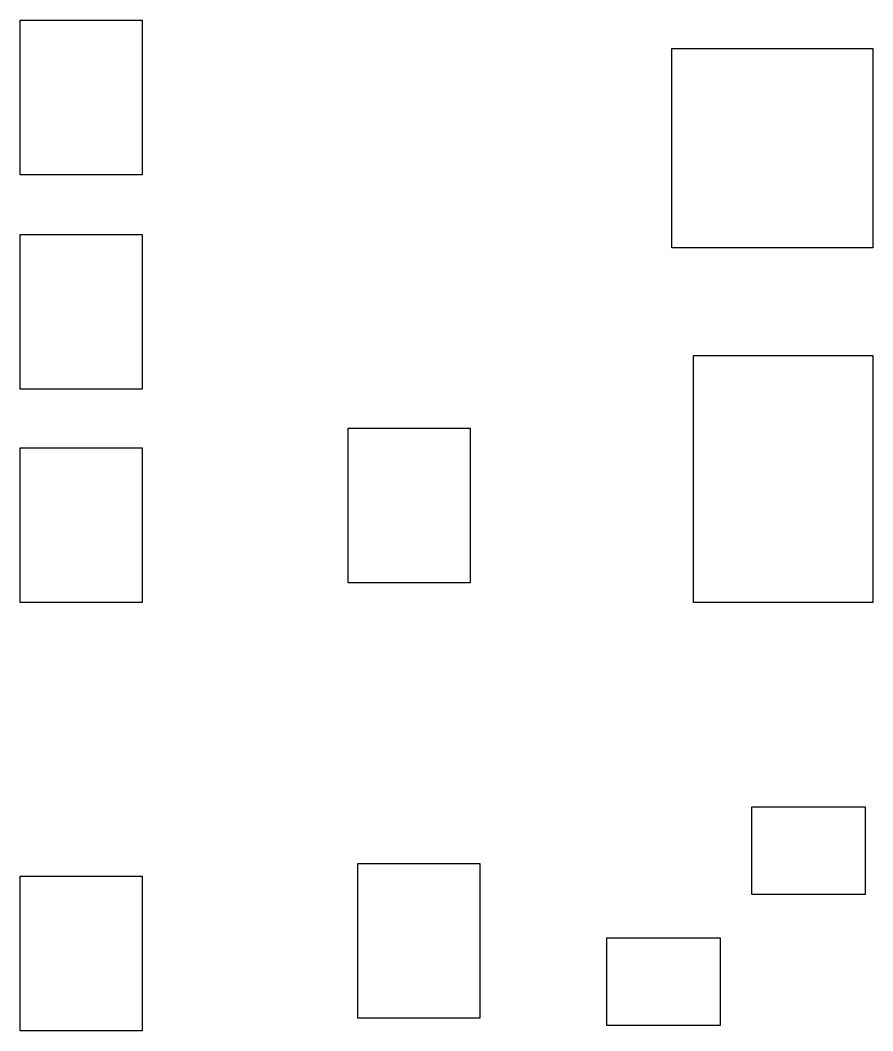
# Model space of a CAD drawing. Extents: x 3.6 to 29.2, y 0.8 to 31.2.
import ezdxf

# ---------------------------------------------------------------- set-up
doc = ezdxf.new("R2010")
doc.units = 0
doc.layers.add('Ebene_1', color=7, linetype='CONTINUOUS')

msp = doc.modelspace()

# ---------------------------------------------------------------- linework, layer by layer
at = {"layer": 'Ebene_1', "color": 7}
for points in [[(3.583756, 31.16), (7.252783, 31.16), (7.252783, 26.509121), (3.583756, 26.509121)], [(23.183205, 30.31), (29.229348, 30.31), (29.229348, 24.315534), (23.183205, 24.315534)], [(3.583756, 24.72), (7.252783, 24.72), (7.252783, 20.069121), (3.583756, 20.069121)], [(23.837681, 21.08), (29.229347, 21.08), (29.229347, 13.649328), (23.837681, 13.649328)], [(13.44976, 18.89), (17.118787, 18.89), (17.118787, 14.239121), (13.44976, 14.239121)], [(3.583756, 18.3), (7.252783, 18.3), (7.252783, 13.649121), (3.583756, 13.649121)], [(25.586277, 7.5), (28.996922, 7.5), (28.996922, 4.864502), (25.586277, 4.864502)], [(13.742087, 5.8), (17.411114, 5.8), (17.411114, 1.149121), (13.742087, 1.149121)], [(3.583756, 5.42), (7.252783, 5.42), (7.252783, 0.769121), (3.583756, 0.769121)], [(21.225571, 3.56), (24.636216, 3.56), (24.636216, 0.924502), (21.225571, 0.924502)]]:
    msp.add_lwpolyline(points, close=True, dxfattribs=at)

doc.saveas('drawing.dxf')
